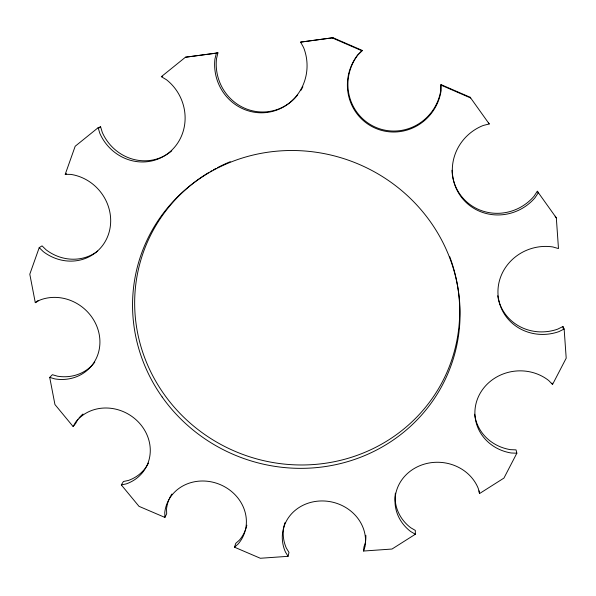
<?xml version="1.0" encoding="UTF-8"?>
<svg xmlns="http://www.w3.org/2000/svg" width="596" height="596" viewBox="0 0 596 596"><rect width="100%" height="100%" fill="white"/><g stroke="black" fill="none" stroke-linecap="round" stroke-linejoin="round"><path stroke-width="0.89" d="M452.006 170.262A47.263 45.549 -33.7 0 0 483.051 211.163A47.263 45.549 -33.7 0 0 534.001 196.278L537.316 191.234L538.337 192.702L534.999 197.775A47.643 45.907 -33.4 0 1 460.619 196.136A47.643 45.907 -33.4 0 1 483.252 125.465L489.227 123.961L470.177 97.267L440.958 84.587L440.742 90.711A47.65 46.562 -65.6 0 1 375.651 127.283A47.65 46.562 -65.6 0 1 357.98 54.795L362.316 50.451L333.03 37.734L300.608 42.122L303.595 47.524A47.762 46.16 79.1 0 1 267.209 112.428A47.762 46.16 79.1 0 1 214.918 59.093L216.355 53.171L217.935 52.835L216.504 58.713A47.375 45.795 79.3 0 0 244.338 108.085A47.375 45.795 79.3 0 0 297.717 94.876M440.958 84.587L440.98 91.367A48.038 46.942 -65.6 0 1 375.361 128.222A48.038 46.942 -65.6 0 1 357.54 55.152L362.316 50.451M395.364 493.153A42.651 38.986 4 0 0 410.704 527.728L415.315 530.41L415.345 534.247L392.012 549.035L363.582 551.032L363.925 547.106L365.408 542.479A41.511 37.637 13.1 0 0 365.84 535.283M244.628 531.915A41.154 37.22 21.8 0 1 239.413 540.125L235.763 543.343L234.489 547.195L260.348 558.266L288.084 556.321L288.971 552.388L286.341 548.096A41.511 37.637 13.1 0 1 285.03 522.58M363.582 551.032L365.072 546.376A41.817 37.868 13.1 0 0 318.912 501.057A41.817 37.868 13.1 0 0 285.432 551.993L288.084 556.321M97.699 251.05A44.581 41.422 49.6 0 1 46.108 249.828L42.04 245.865L39.209 247.66L29.8 274.197L35.291 302.671L39.805 300.123A43.21 39.522 39.5 0 1 99.182 334.274A43.21 39.522 39.5 0 1 54.914 378.922L49.714 377.402L54.944 404.542L73.129 426.557L75.595 423.532L77.979 419.271M39.209 247.66L43.314 251.654A44.931 41.713 49.5 0 0 108.263 234.913A44.931 41.713 49.5 0 0 70.835 174.404L65.232 174.308L75.185 146.244L98.131 127.715L100.597 126.806L102.303 132.446A46.264 43.806 61.6 0 0 171.775 150.81M148.456 463.085A41.645 37.786 30.5 0 1 128.386 480.458L123.417 481.501L121.323 484.928L138.995 506.332L164.906 517.417L166.679 513.782L166.53 508.932A41.154 37.22 21.8 0 1 168.973 499.522M474.669 414.205A44.313 41.057 -5.8 0 0 510.422 449.652L516.054 449.876L516.851 453.213L503.94 478.081L479.519 493.57L478.312 488.578A42.972 39.239 4.1 0 0 413.117 469.194A42.972 39.239 4.1 0 0 410.696 531.543L415.345 534.247M516.851 453.213L511.182 452.99A44.655 41.347 -5.7 0 1 479.34 394.783A44.655 41.347 -5.7 0 1 548.692 380.509L552.544 384.48L566.2 358.181L564.144 329.014L562.952 326.526L557.692 329.141A46.034 43.448 -17.3 0 1 497.712 295.765M73.129 426.557L75.528 422.273A41.951 38.025 30.5 0 1 140.686 424.598A41.951 38.025 30.5 0 1 126.322 483.87L121.323 484.928M49.714 377.402L52.373 374.705L57.544 376.21A42.882 39.262 39.6 0 0 94.771 362.152M234.489 547.195L238.169 543.962A41.452 37.451 21.8 0 0 220.393 484.675A41.452 37.451 21.8 0 0 164.757 512.538L164.906 517.417M98.131 127.715L99.852 133.407A46.637 44.141 61.4 0 0 168.929 152.695A46.637 44.141 61.4 0 0 166.485 79.752L161.345 76.683L185.445 57.223L217.935 52.835M99.234 127.909L100.597 126.806M35.291 302.671L38.114 300.488M564.144 329.014L558.847 331.644A46.406 43.776 -17.2 0 1 498.047 294.849A46.406 43.776 -17.2 0 1 552.775 246.938L558.482 248.569L556.321 217.868L555.159 216.206M65.232 174.308L66.573 173.674M300.608 42.122L333.03 37.734M161.345 76.683L162.686 76.333M185.445 57.223L216.355 53.171M332.382 37.958L361.914 50.772M441.204 85.191L470.669 97.982L470.177 97.267M537.316 191.234L556.321 217.868M488.593 123.044L489.227 123.961M552 383.042L552.544 384.48M479.132 490.866L479.519 493.57M562.952 326.526L563.071 328.262M449.637 256.518A163.326 156.949 21.1 0 1 364.625 452.446A163.326 156.949 21.1 0 1 154.736 379.428A163.326 156.949 21.1 0 1 208.563 172.654M210.172 171.7A163.326 156.949 21.1 0 1 211.789 170.754M213.42 169.838A163.326 156.949 21.1 0 1 215.886 168.489M217.547 167.61A163.326 156.949 21.1 0 1 230.257 161.702M169.324 498.718A41.154 37.22 21.8 0 1 171.901 494.039M246.833 525.173A41.154 37.22 21.8 0 1 244.978 531.111M79.112 417.878A41.645 37.786 30.5 0 1 82.978 414.011M302.872 86.755A47.375 45.795 79.3 0 1 300.734 90.577M162.149 396.981A164.593 158.059 21.1 0 0 444.72 380.509A164.593 158.059 21.1 0 0 282.072 150.788A164.593 158.059 21.1 0 0 162.149 396.981"/></g></svg>
